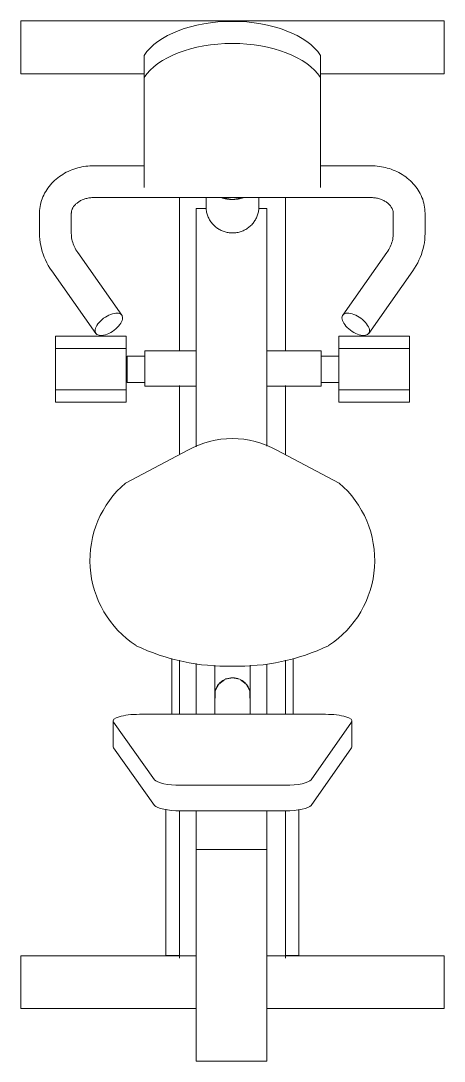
# Model space of a CAD drawing. Header units: metres. Extents: x -144 to 1000, y -717 to 29.
# Drawn here: x 831.458 to 832.067, y -562.532 to -561.034 of the extents above; entities that cross this region are included whole.
import ezdxf

# ---------------------------------------------------------------- set-up
doc = ezdxf.new("R2010")
doc.units = ezdxf.units.M
doc.layers.get('0').update_dxf_attribs({"color": 1})
doc.layers.add('I-FURN', color=2, linetype='Continuous', lineweight=9)

# ---------------------------------------------------------------- blocks, each defined once
blk = doc.blocks.new('H')
at = {"layer": 'I-FURN'}
for p, q in [((836.2214, -502.1906), (835.6118, -502.1906)), ((835.6118, -502.1906), (835.6118, -502.2668)), ((836.2214, -502.2668), (836.2214, -502.1906)), ((835.7893, -502.2723), (835.7893, -502.2403)), ((836.0433, -502.2403), (836.0433, -502.2723)), ((835.6118, -502.2668), (835.7893, -502.2668)), ((836.0433, -502.2668), (836.2214, -502.2668)), ((835.7893, -502.2723), (835.7893, -502.4305)), ((836.0433, -502.4305), (836.0433, -502.2723)), ((835.6967, -502.4017), (835.6939, -502.4024)), ((835.6996, -502.4011), (835.6967, -502.4017)), ((835.7026, -502.4005), (835.6996, -502.4011)), ((835.7055, -502.4001), (835.7026, -502.4005)), ((835.7084, -502.3998), (835.7055, -502.4001)), ((835.7114, -502.3995), (835.7084, -502.3998)), ((835.7144, -502.3994), (835.7114, -502.3995)), ((835.7174, -502.3993), (835.7144, -502.3994)), ((835.7893, -502.3993), (835.7174, -502.3993)), ((836.1153, -502.3993), (836.0433, -502.3993)), ((836.1161, -502.3993), (836.1153, -502.3993)), ((836.1191, -502.3994), (836.1161, -502.3993)), ((836.122, -502.3996), (836.1191, -502.3994)), ((836.125, -502.3998), (836.122, -502.3996)), ((836.1279, -502.4002), (836.125, -502.3998)), ((836.1309, -502.4007), (836.1279, -502.4002)), ((836.1338, -502.4012), (836.1309, -502.4007)), ((836.1367, -502.4019), (836.1338, -502.4012)), ((835.665, -502.4167), (835.6627, -502.4185)), ((835.6673, -502.4149), (835.665, -502.4167)), ((835.6697, -502.4133), (835.6673, -502.4149)), ((835.6722, -502.4117), (835.6697, -502.4133)), ((835.6747, -502.4102), (835.6722, -502.4117)), ((835.6773, -502.4088), (835.6747, -502.4102)), ((835.68, -502.4075), (835.6773, -502.4088)), ((835.6827, -502.4063), (835.68, -502.4075)), ((835.6854, -502.4052), (835.6827, -502.4063)), ((835.6882, -502.4042), (835.6854, -502.4052)), ((835.691, -502.4033), (835.6882, -502.4042)), ((835.6939, -502.4024), (835.691, -502.4033)), ((836.1395, -502.4026), (836.1367, -502.4019)), ((836.1424, -502.4035), (836.1395, -502.4026)), ((836.1452, -502.4044), (836.1424, -502.4035)), ((836.148, -502.4055), (836.1452, -502.4044)), ((836.1507, -502.4066), (836.148, -502.4055)), ((836.1534, -502.4078), (836.1507, -502.4066)), ((836.156, -502.4092), (836.1534, -502.4078)), ((836.1586, -502.4106), (836.156, -502.4092)), ((836.1611, -502.4121), (836.1586, -502.4106)), ((836.1636, -502.4137), (836.1611, -502.4121)), ((836.166, -502.4154), (836.1636, -502.4137)), ((836.1683, -502.4172), (836.166, -502.4154)), ((835.6508, -502.4314), (835.6491, -502.4338)), ((835.6525, -502.429), (835.6508, -502.4314)), ((835.6544, -502.4268), (835.6525, -502.429)), ((835.6563, -502.4246), (835.6544, -502.4268)), ((835.6584, -502.4225), (835.6563, -502.4246)), ((835.6605, -502.4205), (835.6584, -502.4225)), ((835.6627, -502.4185), (835.6605, -502.4205)), ((836.1706, -502.419), (836.1683, -502.4172)), ((836.1727, -502.421), (836.1706, -502.419)), ((836.1748, -502.423), (836.1727, -502.421)), ((836.1768, -502.4252), (836.1748, -502.423)), ((836.1788, -502.4274), (836.1768, -502.4252)), ((836.1806, -502.4297), (836.1788, -502.4274)), ((836.1823, -502.432), (836.1806, -502.4297)), ((835.6436, -502.4441), (835.6425, -502.4469)), ((835.6448, -502.4415), (835.6436, -502.4441)), ((835.6461, -502.4388), (835.6448, -502.4415)), ((835.6476, -502.4363), (835.6461, -502.4388)), ((835.6491, -502.4338), (835.6476, -502.4363)), ((835.7041, -502.4471), (835.7055, -502.4467)), ((835.7055, -502.4467), (835.7068, -502.4463)), ((835.7068, -502.4463), (835.7082, -502.446)), ((835.7082, -502.446), (835.7097, -502.4457)), ((835.7097, -502.4457), (835.7111, -502.4455)), ((835.7111, -502.4455), (835.7125, -502.4453)), ((835.7125, -502.4453), (835.714, -502.4452)), ((835.714, -502.4452), (835.7155, -502.4451)), ((835.7155, -502.4451), (835.717, -502.445)), ((835.717, -502.445), (835.7174, -502.445)), ((835.7174, -502.445), (836.1153, -502.445)), ((835.8404, -502.4447), (835.8404, -502.6663)), ((835.8785, -502.4447), (835.8785, -502.4556)), ((835.8785, -502.4454), (835.8785, -502.4476)), ((835.9166, -502.4479), (835.9001, -502.4452)), ((835.9331, -502.4451), (835.9166, -502.4479)), ((835.9547, -502.4556), (835.9547, -502.4447)), ((835.9547, -502.4465), (835.9547, -502.4447)), ((835.9547, -502.4487), (835.9547, -502.4465)), ((835.9928, -502.6663), (835.9928, -502.4447)), ((836.1153, -502.445), (836.1168, -502.4451)), ((836.1168, -502.4451), (836.1182, -502.4451)), ((836.1182, -502.4451), (836.1197, -502.4453)), ((836.1197, -502.4453), (836.1211, -502.4454)), ((836.1211, -502.4454), (836.1226, -502.4456)), ((836.1226, -502.4456), (836.124, -502.4459)), ((836.124, -502.4459), (836.1254, -502.4462)), ((836.1254, -502.4462), (836.1268, -502.4466)), ((836.1268, -502.4466), (836.1282, -502.4469)), ((836.184, -502.4345), (836.1823, -502.432)), ((836.1855, -502.437), (836.184, -502.4345)), ((836.1869, -502.4395), (836.1855, -502.437)), ((836.1882, -502.4422), (836.1869, -502.4395)), ((836.1893, -502.4449), (836.1882, -502.4422)), ((836.1904, -502.4476), (836.1893, -502.4449)), ((835.6392, -502.4611), (835.6389, -502.464)), ((835.6396, -502.4582), (835.6392, -502.4611)), ((835.6401, -502.4553), (835.6396, -502.4582)), ((835.6408, -502.4525), (835.6401, -502.4553)), ((835.6416, -502.4496), (835.6408, -502.4525)), ((835.6425, -502.4469), (835.6416, -502.4496)), ((835.6857, -502.462), (835.686, -502.4613)), ((835.686, -502.4613), (835.6864, -502.4605)), ((835.6864, -502.4605), (835.6868, -502.4597)), ((835.6868, -502.4597), (835.6873, -502.459)), ((835.6873, -502.459), (835.6878, -502.4582)), ((835.6878, -502.4582), (835.6883, -502.4574)), ((835.6883, -502.4574), (835.689, -502.4567)), ((835.689, -502.4567), (835.6896, -502.4559)), ((835.6896, -502.4559), (835.6903, -502.4552)), ((835.6903, -502.4552), (835.6911, -502.4544)), ((835.6911, -502.4544), (835.6919, -502.4537)), ((835.6919, -502.4537), (835.6928, -502.453)), ((835.6928, -502.453), (835.6937, -502.4522)), ((835.6937, -502.4522), (835.6947, -502.4516)), ((835.6947, -502.4516), (835.6957, -502.4509)), ((835.6957, -502.4509), (835.6968, -502.4503)), ((835.6968, -502.4503), (835.6979, -502.4496)), ((835.6979, -502.4496), (835.6991, -502.4491)), ((835.6991, -502.4491), (835.7003, -502.4485)), ((835.7003, -502.4485), (835.7015, -502.448)), ((835.7015, -502.448), (835.7028, -502.4475)), ((835.7028, -502.4475), (835.7041, -502.4471)), ((835.8787, -502.4611), (835.8643, -502.4611)), ((835.8643, -502.4611), (835.8643, -502.6292)), ((835.8785, -502.4476), (835.8785, -502.4497)), ((835.8785, -502.4497), (835.8785, -502.4515)), ((835.8785, -502.4515), (835.8785, -502.4531)), ((835.8785, -502.4531), (835.8785, -502.4545)), ((835.8785, -502.4545), (835.8785, -502.4557)), ((835.8785, -502.4562), (835.8785, -502.4556)), ((835.8785, -502.4557), (835.8785, -502.4566)), ((835.8785, -502.457), (835.8785, -502.4562)), ((835.8785, -502.4566), (835.8785, -502.4573)), ((835.8785, -502.4576), (835.8785, -502.457)), ((835.8785, -502.4573), (835.8785, -502.4578)), ((835.8785, -502.4579), (835.8785, -502.4576)), ((835.8785, -502.4578), (835.8785, -502.458)), ((835.8785, -502.458), (835.8785, -502.4579)), ((835.8785, -502.4584), (835.8785, -502.458)), ((835.8785, -502.458), (835.8785, -502.458)), ((835.8785, -502.46), (835.8785, -502.4584)), ((835.8786, -502.4615), (835.8785, -502.46)), ((835.8788, -502.463), (835.8786, -502.4615)), ((835.9545, -502.4611), (835.9544, -502.4626)), ((835.9659, -502.4611), (835.9544, -502.4611)), ((835.9546, -502.4595), (835.9545, -502.4611)), ((835.9547, -502.458), (835.9546, -502.4595)), ((835.9547, -502.4506), (835.9547, -502.4487)), ((835.9547, -502.4523), (835.9547, -502.4506)), ((835.9547, -502.4538), (835.9547, -502.4523)), ((835.9547, -502.4551), (835.9547, -502.4538)), ((835.9547, -502.4562), (835.9547, -502.4551)), ((835.9547, -502.4556), (835.9547, -502.4565)), ((835.9547, -502.457), (835.9547, -502.4562)), ((835.9547, -502.4565), (835.9547, -502.4572)), ((835.9547, -502.4576), (835.9547, -502.457)), ((835.9547, -502.4572), (835.9547, -502.4577)), ((835.9547, -502.4579), (835.9547, -502.4576)), ((835.9547, -502.4577), (835.9547, -502.458)), ((835.9547, -502.458), (835.9547, -502.4579)), ((835.9547, -502.458), (835.9547, -502.458)), ((835.9659, -502.6292), (835.9659, -502.4611)), ((836.1282, -502.4469), (836.1295, -502.4474)), ((836.1295, -502.4474), (836.1308, -502.4478)), ((836.1308, -502.4478), (836.132, -502.4484)), ((836.132, -502.4484), (836.1332, -502.4489)), ((836.1332, -502.4489), (836.1344, -502.4495)), ((836.1344, -502.4495), (836.1355, -502.4501)), ((836.1355, -502.4501), (836.1366, -502.4507)), ((836.1366, -502.4507), (836.1377, -502.4514)), ((836.1377, -502.4514), (836.1386, -502.4521)), ((836.1386, -502.4521), (836.1396, -502.4528)), ((836.1396, -502.4528), (836.1405, -502.4535)), ((836.1405, -502.4535), (836.1413, -502.4542)), ((836.1413, -502.4542), (836.1421, -502.455)), ((836.1421, -502.455), (836.1428, -502.4557)), ((836.1428, -502.4557), (836.1435, -502.4565)), ((836.1435, -502.4565), (836.1441, -502.4572)), ((836.1441, -502.4572), (836.1447, -502.458)), ((836.1447, -502.458), (836.1452, -502.4588)), ((836.1452, -502.4588), (836.1457, -502.4595)), ((836.1457, -502.4595), (836.1461, -502.4603)), ((836.1461, -502.4603), (836.1465, -502.4611)), ((836.1465, -502.4611), (836.1469, -502.4618)), ((836.1913, -502.4504), (836.1904, -502.4476)), ((836.192, -502.4532), (836.1913, -502.4504)), ((836.1927, -502.4561), (836.192, -502.4532)), ((836.1932, -502.459), (836.1927, -502.4561)), ((836.1935, -502.4619), (836.1932, -502.459)), ((835.6389, -502.464), (835.6388, -502.467)), ((835.6388, -502.467), (835.6388, -502.4678)), ((835.6388, -502.4678), (835.6388, -502.4965)), ((835.6845, -502.4678), (835.6846, -502.4671)), ((835.6845, -502.4965), (835.6845, -502.4678)), ((835.6846, -502.4664), (835.6847, -502.4657)), ((835.6846, -502.4671), (835.6846, -502.4664)), ((835.6847, -502.4657), (835.6848, -502.4649)), ((835.6848, -502.4649), (835.685, -502.4642)), ((835.685, -502.4642), (835.6852, -502.4635)), ((835.6852, -502.4635), (835.6854, -502.4627)), ((835.6854, -502.4627), (835.6857, -502.462)), ((835.879, -502.4645), (835.8788, -502.463)), ((835.8793, -502.466), (835.879, -502.4645)), ((835.8796, -502.4675), (835.8793, -502.466)), ((835.8801, -502.4689), (835.8796, -502.4675)), ((835.8805, -502.4704), (835.8801, -502.4689)), ((835.881, -502.4718), (835.8805, -502.4704)), ((835.8816, -502.4732), (835.881, -502.4718)), ((835.8823, -502.4746), (835.8816, -502.4732)), ((835.883, -502.476), (835.8823, -502.4746)), ((835.8837, -502.4773), (835.883, -502.476)), ((835.9503, -502.4756), (835.9496, -502.477)), ((835.951, -502.4742), (835.9503, -502.4756)), ((835.9516, -502.4729), (835.951, -502.4742)), ((835.9522, -502.4714), (835.9516, -502.4729)), ((835.9527, -502.47), (835.9522, -502.4714)), ((835.9532, -502.4685), (835.9527, -502.47)), ((835.9536, -502.4671), (835.9532, -502.4685)), ((835.9539, -502.4656), (835.9536, -502.4671)), ((835.9542, -502.4641), (835.9539, -502.4656)), ((835.9544, -502.4626), (835.9542, -502.4641)), ((836.1469, -502.4618), (836.1471, -502.4625)), ((836.1471, -502.4625), (836.1474, -502.4633)), ((836.1474, -502.4633), (836.1476, -502.464)), ((836.1476, -502.464), (836.1478, -502.4647)), ((836.1478, -502.4647), (836.1479, -502.4655)), ((836.1479, -502.4655), (836.148, -502.4662)), ((836.148, -502.4662), (836.1481, -502.4669)), ((836.1481, -502.4669), (836.1481, -502.4676)), ((836.1481, -502.4676), (836.1481, -502.4678)), ((836.1481, -502.4678), (836.1481, -502.4965)), ((836.1937, -502.4648), (836.1935, -502.4619)), ((836.1938, -502.4678), (836.1937, -502.4648)), ((836.1938, -502.4965), (836.1938, -502.4678)), ((835.8845, -502.4786), (835.8837, -502.4773)), ((835.8853, -502.4799), (835.8845, -502.4786)), ((835.8862, -502.4811), (835.8853, -502.4799)), ((835.8872, -502.4823), (835.8862, -502.4811)), ((835.8882, -502.4835), (835.8872, -502.4823)), ((835.8892, -502.4846), (835.8882, -502.4835)), ((835.8903, -502.4856), (835.8892, -502.4846)), ((835.8914, -502.4867), (835.8903, -502.4856)), ((835.8926, -502.4876), (835.8914, -502.4867)), ((835.8938, -502.4886), (835.8926, -502.4876)), ((835.895, -502.4895), (835.8938, -502.4886)), ((835.8963, -502.4903), (835.895, -502.4895)), ((835.8976, -502.4911), (835.8963, -502.4903)), ((835.899, -502.4918), (835.8976, -502.4911)), ((835.9345, -502.4916), (835.9332, -502.4923)), ((835.9358, -502.4909), (835.9345, -502.4916)), ((835.9371, -502.4901), (835.9358, -502.4909)), ((835.9384, -502.4892), (835.9371, -502.4901)), ((835.9396, -502.4883), (835.9384, -502.4892)), ((835.9408, -502.4874), (835.9396, -502.4883)), ((835.942, -502.4864), (835.9408, -502.4874)), ((835.9431, -502.4854), (835.942, -502.4864)), ((835.9442, -502.4843), (835.9431, -502.4854)), ((835.9452, -502.4831), (835.9442, -502.4843)), ((835.9462, -502.482), (835.9452, -502.4831)), ((835.9471, -502.4808), (835.9462, -502.482)), ((835.948, -502.4795), (835.9471, -502.4808)), ((835.9488, -502.4783), (835.948, -502.4795)), ((835.9496, -502.477), (835.9488, -502.4783)), ((835.6388, -502.4965), (835.6389, -502.5009)), ((835.6389, -502.5009), (835.6393, -502.5053)), ((835.6393, -502.5053), (835.6398, -502.5097)), ((835.6845, -502.4967), (835.6845, -502.4965)), ((835.6846, -502.4989), (835.6845, -502.4967)), ((835.6848, -502.5011), (835.6846, -502.4989)), ((835.685, -502.5032), (835.6848, -502.5011)), ((835.6854, -502.5054), (835.685, -502.5032)), ((835.6859, -502.5075), (835.6854, -502.5054)), ((835.9003, -502.4925), (835.899, -502.4918)), ((835.9017, -502.4931), (835.9003, -502.4925)), ((835.9031, -502.4937), (835.9017, -502.4931)), ((835.9046, -502.4942), (835.9031, -502.4937)), ((835.906, -502.4946), (835.9046, -502.4942)), ((835.9075, -502.495), (835.906, -502.4946)), ((835.909, -502.4954), (835.9075, -502.495)), ((835.9105, -502.4956), (835.909, -502.4954)), ((835.912, -502.4958), (835.9105, -502.4956)), ((835.9135, -502.496), (835.912, -502.4958)), ((835.915, -502.4961), (835.9135, -502.496)), ((835.9166, -502.4961), (835.915, -502.4961)), ((835.917, -502.4961), (835.9166, -502.4961)), ((835.9185, -502.4961), (835.917, -502.4961)), ((835.92, -502.496), (835.9185, -502.4961)), ((835.9215, -502.4958), (835.92, -502.496)), ((835.923, -502.4956), (835.9215, -502.4958)), ((835.9245, -502.4953), (835.923, -502.4956)), ((835.926, -502.4949), (835.9245, -502.4953)), ((835.9275, -502.4945), (835.926, -502.4949)), ((835.9289, -502.4941), (835.9275, -502.4945)), ((835.9304, -502.4935), (835.9289, -502.4941)), ((835.9318, -502.4929), (835.9304, -502.4935)), ((835.9332, -502.4923), (835.9318, -502.4929)), ((836.1472, -502.5052), (836.1468, -502.5073)), ((836.1476, -502.503), (836.1472, -502.5052)), ((836.1479, -502.5009), (836.1476, -502.503)), ((836.148, -502.4987), (836.1479, -502.5009)), ((836.1481, -502.4965), (836.148, -502.4987)), ((836.1928, -502.5101), (836.1933, -502.5057)), ((836.1933, -502.5057), (836.1937, -502.5013)), ((836.1937, -502.5013), (836.1938, -502.4969)), ((836.1938, -502.4969), (836.1938, -502.4965)), ((835.6398, -502.5097), (835.6405, -502.514)), ((835.6405, -502.514), (835.6415, -502.5183)), ((835.6415, -502.5183), (835.6426, -502.5226)), ((835.6865, -502.5097), (835.6859, -502.5075)), ((835.6872, -502.5118), (835.6865, -502.5097)), ((835.688, -502.514), (835.6872, -502.5118)), ((835.689, -502.5161), (835.688, -502.514)), ((835.69, -502.5182), (835.689, -502.5161)), ((835.6911, -502.5203), (835.69, -502.5182)), ((835.6924, -502.5223), (835.6911, -502.5203)), ((836.1416, -502.5201), (836.1403, -502.5221)), ((836.1427, -502.518), (836.1416, -502.5201)), ((836.1438, -502.5159), (836.1427, -502.518)), ((836.1447, -502.5138), (836.1438, -502.5159)), ((836.1455, -502.5116), (836.1447, -502.5138)), ((836.1462, -502.5095), (836.1455, -502.5116)), ((836.1468, -502.5073), (836.1462, -502.5095)), ((836.1899, -502.523), (836.191, -502.5187)), ((836.191, -502.5187), (836.192, -502.5144)), ((836.192, -502.5144), (836.1928, -502.5101)), ((835.6426, -502.5226), (835.644, -502.5268)), ((835.644, -502.5268), (835.6456, -502.5309)), ((835.6456, -502.5309), (835.6473, -502.535)), ((835.6473, -502.535), (835.6493, -502.539)), ((835.6938, -502.5244), (835.6924, -502.5223)), ((835.7573, -502.6145), (835.6938, -502.5244)), ((836.1389, -502.5244), (836.0754, -502.6145)), ((836.139, -502.5242), (836.1389, -502.5244)), ((836.1403, -502.5221), (836.139, -502.5242)), ((836.1832, -502.5393), (836.1851, -502.5353)), ((836.1851, -502.5353), (836.1869, -502.5313)), ((836.1869, -502.5313), (836.1885, -502.5271)), ((836.1885, -502.5271), (836.1899, -502.523)), ((835.6493, -502.539), (835.6514, -502.5429)), ((835.6514, -502.5429), (835.6537, -502.5467)), ((835.6537, -502.5467), (835.6562, -502.5504)), ((835.6562, -502.5504), (835.6564, -502.5507)), ((835.6564, -502.5507), (835.7199, -502.6408)), ((836.1127, -502.6408), (836.1762, -502.5507)), ((836.1762, -502.5507), (836.1787, -502.547)), ((836.1787, -502.547), (836.181, -502.5432)), ((836.181, -502.5432), (836.1832, -502.5393)), ((835.8643, -502.8041), (835.8643, -502.6292)), ((835.9659, -502.6292), (835.9659, -502.8031)), ((835.6618, -502.6626), (835.6618, -502.6448)), ((835.7633, -502.6448), (835.6618, -502.6448)), ((835.7633, -502.6448), (835.7633, -502.6626)), ((836.0698, -502.6626), (836.0698, -502.6448)), ((836.0698, -502.6448), (836.1713, -502.6448)), ((836.1713, -502.6448), (836.1713, -502.6626)), ((835.6618, -502.7221), (835.6618, -502.6626)), ((835.7633, -502.6626), (835.6618, -502.6626)), ((835.7633, -502.6626), (835.7633, -502.7221)), ((835.8643, -502.6657), (835.7904, -502.6657)), ((835.7904, -502.6657), (835.7904, -502.6911)), ((836.0444, -502.6657), (835.9659, -502.6657)), ((836.0444, -502.673), (836.0444, -502.6657)), ((836.0698, -502.7221), (836.0698, -502.6626)), ((836.0698, -502.6626), (836.1713, -502.6626)), ((836.1713, -502.6626), (836.1713, -502.7221)), ((835.7904, -502.6733), (835.765, -502.6733)), ((835.765, -502.6733), (835.765, -502.6924)), ((836.0698, -502.6733), (836.0444, -502.6733)), ((836.0444, -502.6733), (836.0444, -502.6924)), ((835.765, -502.6924), (835.765, -502.7114)), ((835.7904, -502.6911), (835.7904, -502.7165)), ((836.0444, -502.6924), (836.0444, -502.7114)), ((835.765, -502.7114), (835.7904, -502.7114)), ((835.8404, -502.7159), (835.8404, -502.8152)), ((835.9928, -502.8154), (835.9928, -502.7159)), ((836.0444, -502.7114), (836.0698, -502.7114)), ((836.0444, -502.7165), (836.0444, -502.7116)), ((835.6618, -502.74), (835.6618, -502.7221)), ((835.7633, -502.7221), (835.6618, -502.7221)), ((835.7633, -502.7221), (835.7633, -502.74)), ((835.7904, -502.7165), (835.8643, -502.7165)), ((835.9659, -502.7165), (836.0444, -502.7165)), ((836.0698, -502.74), (836.0698, -502.7221)), ((836.0698, -502.7221), (836.1713, -502.7221)), ((836.1713, -502.7221), (836.1713, -502.74)), ((835.7633, -502.74), (835.6618, -502.74)), ((836.0698, -502.74), (836.1713, -502.74)), ((835.8523, -502.8089), (835.7624, -502.8562)), ((836.0702, -502.8562), (835.9803, -502.8089)), ((835.829, -503.1892), (835.829, -503.1088)), ((835.8404, -503.1113), (835.8404, -503.1892)), ((835.8643, -503.1892), (835.8643, -503.1163)), ((835.8912, -503.1209), (835.8912, -503.1185)), ((835.942, -503.1185), (835.942, -503.1204)), ((835.942, -503.1204), (835.942, -503.1241)), ((835.9659, -503.1169), (835.9659, -503.1892)), ((835.9928, -503.1892), (835.9928, -503.1112)), ((836.0041, -503.1087), (836.0041, -503.1892)), ((835.8912, -503.1246), (835.8912, -503.1209)), ((835.8912, -503.1282), (835.8912, -503.1246)), ((835.8912, -503.1316), (835.8912, -503.1282)), ((835.8912, -503.135), (835.8912, -503.1316)), ((835.8912, -503.1382), (835.8912, -503.135)), ((835.942, -503.1241), (835.942, -503.1277)), ((835.942, -503.1277), (835.942, -503.1311)), ((835.942, -503.1311), (835.942, -503.1345)), ((835.942, -503.1345), (835.942, -503.1378)), ((835.8912, -503.1413), (835.8912, -503.1382)), ((835.8912, -503.1442), (835.8912, -503.1413)), ((835.8912, -503.1471), (835.8912, -503.1442)), ((835.8912, -503.1497), (835.8912, -503.1471)), ((835.8912, -503.1522), (835.8912, -503.1497)), ((835.8918, -503.1554), (835.8967, -503.1457)), ((835.8967, -503.1457), (835.9055, -503.139)), ((835.9064, -503.1386), (835.9166, -503.1366)), ((835.9166, -503.1366), (835.9267, -503.1386)), ((835.9276, -503.139), (835.9364, -503.1457)), ((835.9364, -503.1457), (835.9413, -503.1554)), ((835.942, -503.1378), (835.942, -503.1409)), ((835.942, -503.1409), (835.942, -503.1438)), ((835.942, -503.1438), (835.942, -503.1467)), ((835.942, -503.1467), (835.942, -503.1494)), ((835.942, -503.1494), (835.942, -503.1519)), ((835.8912, -503.1546), (835.8912, -503.1522)), ((835.8912, -503.1568), (835.8912, -503.1546)), ((835.8912, -503.1588), (835.8912, -503.1568)), ((835.8912, -503.1607), (835.8912, -503.1588)), ((835.8912, -503.1607), (835.8912, -503.1892)), ((835.8918, -503.1661), (835.8916, -503.1561)), ((835.9415, -503.1561), (835.9413, -503.1661)), ((835.942, -503.1519), (835.942, -503.1543)), ((835.942, -503.1543), (835.942, -503.1565)), ((835.942, -503.1565), (835.942, -503.1586)), ((835.942, -503.1586), (835.942, -503.1605)), ((835.942, -503.1605), (835.942, -503.1607)), ((835.942, -503.1892), (835.942, -503.1607)), ((836.0504, -503.1892), (835.7827, -503.1892)), ((835.7446, -503.1988), (835.7446, -503.2356)), ((835.7452, -503.2005), (835.8045, -503.2835)), ((836.0297, -503.2834), (836.088, -503.2004)), ((836.0885, -503.2356), (836.0885, -503.1988)), ((835.8045, -503.3204), (835.7452, -503.2373)), ((836.088, -503.2373), (836.0297, -503.3203)), ((835.842, -503.2914), (835.9922, -503.2914)), ((835.8208, -503.3259), (835.8208, -503.5364)), ((835.8404, -503.5364), (835.8404, -503.3277)), ((835.9922, -503.3282), (835.842, -503.3282)), ((835.8643, -503.3839), (835.8643, -503.3282)), ((835.9659, -503.3282), (835.9659, -503.3839)), ((835.9928, -503.3277), (835.9928, -503.5364)), ((836.0123, -503.5364), (836.0123, -503.3261)), ((835.8643, -503.3839), (835.8643, -503.6887)), ((835.8643, -503.3839), (835.9659, -503.3839)), ((835.9659, -503.6887), (835.9659, -503.3839)), ((835.8643, -503.5368), (835.6118, -503.5368)), ((835.6118, -503.5368), (835.6118, -503.613)), ((835.8208, -503.5364), (835.8404, -503.5364)), ((835.8404, -503.5364), (835.8404, -503.5404)), ((836.2214, -503.5368), (835.9659, -503.5368)), ((835.9928, -503.5364), (836.0123, -503.5364)), ((835.9928, -503.5404), (835.9928, -503.5364)), ((836.2214, -503.613), (836.2214, -503.5368)), ((835.6118, -503.613), (835.8643, -503.613)), ((835.9659, -503.613), (836.2214, -503.613)), ((835.8643, -503.6887), (835.9659, -503.6887))]:
    blk.add_line(p, q, dxfattribs=at)
for centre, radius, start, end in [((835.9163, -502.9233), 0.1311, 60.7659, 119.2341), ((835.8579, -502.9675), 0.1466, 130.6153, 236.9548), ((835.9748, -502.9675), 0.1466, 303.0452, 49.3847), ((835.9087, -502.8152), 0.3048, 244.5839, 271.4286), ((835.9239, -502.8152), 0.3048, 268.5714, 295.4161)]:
    blk.add_arc(centre, radius, start, end, dxfattribs=at)
for centre, major_axis, ratio, start_param, end_param in [((835.9163, -502.2649), (0.1347, 0), 0.545584, 0.340429, 2.801164), ((835.9163, -502.2968), (0.1347, 0), 0.545584, 0.340429, 2.801164), ((835.7386, -502.6276), (0.0187, 0.0132), 0.496732, 5.946418, 9.088011), ((836.094, -502.6276), (-0.0187, 0.0132), 0.496732, 3.47836, 6.619953), ((835.7386, -502.6276), (0.0187, 0.0132), 0.496732, 2.804825, 5.946418), ((836.094, -502.6276), (-0.0187, 0.0132), 0.496732, 0.336767, 3.47836), ((835.7827, -503.1988), (0.0381, 0), 0.251424, 1.570796, 3.319286), ((836.0504, -503.1988), (0.0381, 0), 0.251424, 6.108652, 7.853982), ((835.7827, -503.2356), (0.0381, 0), 0.251424, 3.141593, 3.319286), ((836.0504, -503.2356), (-0.0381, 0), 0.251424, 2.96706, 3.141593), ((835.842, -503.2818), (0.0381, 0), 0.251424, 3.319286, 4.712389), ((835.9922, -503.2818), (0.0381, 0), 0.251424, 4.712389, 6.108652), ((835.842, -503.3187), (0.0381, 0), 0.251424, 3.319286, 4.712389), ((835.9922, -503.3187), (0.0381, 0), 0.251424, 4.712389, 6.108652)]:
    blk.add_ellipse(centre, major_axis=major_axis, ratio=ratio, start_param=start_param, end_param=end_param, dxfattribs=at)
for points, knots in [([(835.9166, -502.4479), (835.9137, -502.4479), (835.9081, -502.4474), (835.9028, -502.4461), (835.9, -502.4451), (835.8998, -502.4451)], [-1, -1, -1, -1, -0.9305556, -0.8611111, -0.8549679, -0.8549679, -0.8549679, -0.8549679]), ([(835.9317, -502.4456), (835.931, -502.4458), (835.9282, -502.4466), (835.9233, -502.4476), (835.9189, -502.4479), (835.9166, -502.4479)], [-0.1298875, -0.1298875, -0.1298875, -0.1298875, -0.1111111, -0.0555556, 0, 0, 0, 0]), ([(835.8923, -503.1537), (835.8924, -503.1533), (835.893, -503.1515), (835.8941, -503.1492), (835.8955, -503.1472), (835.8962, -503.1463), (835.8964, -503.146)], [-0.4050458, -0.4050458, -0.4050458, -0.4050458, -0.3888889, -0.3333333, -0.3055556, -0.2912765, -0.2912765, -0.2912765, -0.2912765]), ([(835.8979, -503.1444), (835.8986, -503.1436), (835.9005, -503.142), (835.9026, -503.1406), (835.9038, -503.1399)], [-0.26256972, -0.26256972, -0.26256972, -0.26256972, -0.22222222, -0.16666667, -0.16666667, -0.16666667, -0.16666667]), ([(835.9064, -503.1386), (835.9069, -503.1384), (835.9087, -503.1377), (835.912, -503.1369), (835.915, -503.1366), (835.9166, -503.1366)], [-0.1304935, -0.1304935, -0.1304935, -0.1304935, -0.1111111, -0.0555556, 0, 0, 0, 0]), ([(835.9293, -503.1399), (835.9303, -503.1404), (835.932, -503.1415), (835.9338, -503.143), (835.9348, -503.144), (835.9352, -503.1444)], [-0.83201677, -0.83201677, -0.83201677, -0.83201677, -0.79166667, -0.75694444, -0.73740028, -0.73740028, -0.73740028, -0.73740028]), ([(835.9367, -503.1461), (835.937, -503.1465), (835.9379, -503.1476), (835.9394, -503.15), (835.9404, -503.1523), (835.9408, -503.1537)], [-0.7086459, -0.7086459, -0.7086459, -0.7086459, -0.6875, -0.6527778, -0.5948251, -0.5948251, -0.5948251, -0.5948251]), ([(835.8915, -503.1649), (835.8915, -503.1647), (835.8913, -503.1637), (835.8911, -503.1618), (835.8912, -503.1591), (835.8914, -503.1574), (835.8915, -503.1565)], [-0.5555556, -0.5555556, -0.5555556, -0.5555556, -0.5486111, -0.5138889, -0.4791667, -0.4444444, -0.4444444, -0.4444444, -0.4444444]), ([(835.9416, -503.1565), (835.9418, -503.1576), (835.942, -503.1595), (835.9419, -503.1623), (835.9417, -503.164), (835.9416, -503.1649)], [-0.5555556, -0.5555556, -0.5555556, -0.5555556, -0.5138889, -0.4791667, -0.4444444, -0.4444444, -0.4444444, -0.4444444])]:
    blk.add_open_spline(points, degree=3, knots=knots, dxfattribs=at)
blk.add_open_spline([(835.9166, -503.1366), (835.9202, -503.1366), (835.9235, -503.1373), (835.9267, -503.1386)], degree=3, dxfattribs=at)

msp = doc.modelspace()

# ---------------------------------------------------------------- block references
at = {"color": 3}
msp.add_blockref('H', (-4.1539, -58.8435), dxfattribs=at)

doc.saveas('drawing.dxf')
